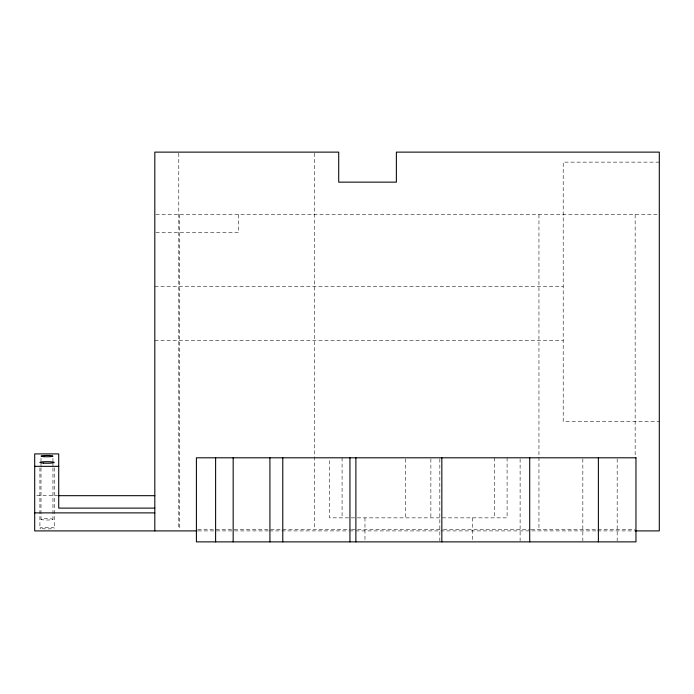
<?xml version="1.0" encoding="UTF-8"?>
<svg xmlns="http://www.w3.org/2000/svg" width="694" height="694" viewBox="0 0 694 694"><rect width="100%" height="100%" fill="white"/><g stroke="black" fill="none" stroke-linecap="round" stroke-linejoin="round"><path stroke-width="0.52" stroke-dasharray="3.47 2.6" d="M659.3 162.136L563.207 162.136L563.207 421.44L659.3 421.44M155.89 214.585L658.224 214.585M155.89 232.603L238.536 232.603L238.536 214.585M154.814 286.579L563.207 286.579M154.814 340.633L563.207 340.633M36.791 495.681L57.68 495.681M197.738 529.288L350.487 529.288M351.494 529.288L442.555 529.288M443.518 529.288L530.285 529.288M531.214 529.288L635.149 529.288M198.12 530.901L268.483 530.901M269.567 530.901L348.596 530.901M349.681 530.901L596.51 530.901M597.595 530.901L635.487 530.901M635.149 214.585L635.149 456.826M617.174 458.873L617.174 540.799M582.839 458.873L582.839 540.799M538.952 214.585L538.952 529.288M520.11 458.873L520.11 540.799M507.088 457.797L507.088 517.854L329.52 517.854L329.52 458.873M494.527 457.797L494.527 517.854M472.258 517.854L472.258 540.834M439.831 458.873L439.831 540.799M430.87 458.873L430.87 517.854M405.738 458.873L405.738 517.854M364.966 517.854L364.966 540.834M342.081 457.797L342.081 517.854M314.512 153.209L314.512 529.288M179.356 214.585L179.356 529.288M178.783 153.209L178.783 529.288M54.236 467.843L54.236 528.117M52.952 458.248L52.952 462.534M52.952 463.609L52.952 466.828M52.952 467.895L52.952 519.372A5.968 0.659 0 0 1 44 519.945A5.968 0.659 0 0 1 44 518.8A5.968 0.659 0 0 1 52.952 519.372M41.007 458.248L41.007 462.534M41.007 463.609L41.007 466.828M41.007 467.895L41.007 519.372M39.914 467.843L39.914 528.117M42.013 528.681A7.166 0.789 0 0 0 53.993 528.325A7.166 0.789 0 0 0 45.223 527.353A7.166 0.789 0 0 0 42.013 528.681"/><path stroke-width="1.04" d="M34.7 466.333L58.721 466.333M58.721 495.681L154.814 495.681M154.814 508.112L58.721 508.112L58.721 453.902L34.7 453.902L34.7 530.901L197.035 530.901M34.7 512.883L154.814 512.883M635.487 530.901L659.3 530.901L659.3 152.125L396.369 152.125L396.369 182.149L338.715 182.149L338.715 152.125L154.814 152.125L154.814 530.901M598.375 457.797L598.375 541.875M529.713 457.797L529.713 541.875M441.835 457.797L441.835 541.875M355.883 457.797L355.883 541.875M349.95 457.797L349.95 541.875M282.779 457.797L282.779 541.875M269.923 457.797L269.923 541.875M233.167 457.797L233.167 541.875M215.617 457.797L215.617 541.875M635.964 457.797L196.402 457.797L196.402 541.875L635.964 541.875L635.964 457.797M44 456.669A5.968 0.659 0 0 0 52.952 456.097A5.968 0.659 0 0 0 44 455.533A5.968 0.659 0 0 0 44 456.669M43.496 463.15A7.166 0.789 0 0 0 54.236 462.464A7.166 0.789 0 0 0 43.496 461.779A7.166 0.789 0 0 0 43.496 463.15"/></g></svg>
